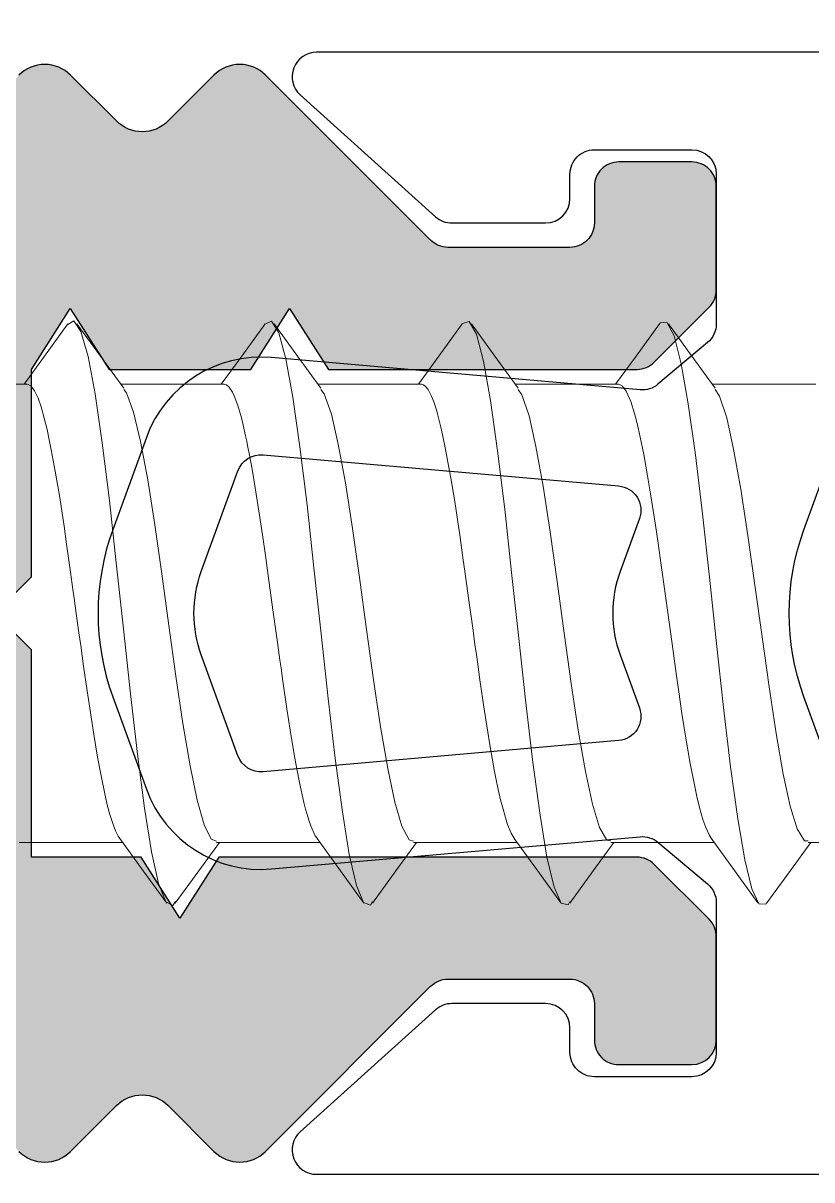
# Model space of a CAD drawing. Header units: millimetres. Extents: x 12 to 3612, y 18 to 315.
# Drawn here: x 3541.42 to 3547.89, y 190.61 to 200.09 of the extents above; entities that cross this region are included whole.
import ezdxf

# ---------------------------------------------------------------- set-up
doc = ezdxf.new("R2010")
doc.units = ezdxf.units.MM
doc.linetypes.add('SLD-Katı', pattern=[0])

# ---------------------------------------------------------------- blocks, each defined once
blk = doc.blocks.new('A08002')
at = {"color": 31}
blk.add_lwpolyline([(-2228.05355894681, 2737.749577139724), (-2228.05355894681, 2743.384563408043, 0.6872809147022011), (-2228.402187911702, 2743.518389511024), (-2229.40218795268, 2742.407777021179, 0.1853387391048113), (-2229.453558992538, 2742.273950889095), (-2229.453558992538, 2741.505581194402, 0.4142133160348032), (-2229.253558961059, 2741.305581162922), (-2229.053558987789, 2741.305581162922, -0.4142136414798711), (-2228.85355895631, 2741.105581247861), (-2228.85355895631, 2740.305581238359, -0.4142135567833288), (-2229.053558987789, 2740.105581206883), (-2230.281377659632, 2740.105581206883, -0.2216948488770407), (-2230.434586538589, 2740.177023736935), (-2230.775908379089, 2740.583795252196, -0.1989125553021095), (-2230.821938426378, 2740.729783889776), (-2230.557364255282, 2743.753880441744, 0.339454240078646), (-2231.211538820608, 2744.780728797168), (-2231.969518680458, 2745.056610910573, 0.1763269741981479), (-2233.3375992642, 2745.056610910573), (-2234.095579124049, 2744.780728797168, 0.3394542400781518), (-2234.749753689375, 2743.753880441744), (-2234.485179518279, 2740.729783889776, -0.1989125553090427), (-2234.531209565569, 2740.583795252196), (-2234.872531406069, 2740.177023736935, -0.2216948488783762), (-2235.025740285025, 2740.105581206881), (-2236.253558956868, 2740.105581206883, -0.4142135567813394), (-2236.453558988347, 2740.305581238359), (-2236.453558988347, 2741.105581247861, -0.4142136414777638), (-2236.253558956868, 2741.305581162922), (-2236.053558983598, 2741.305581162922, 0.4142133160367095), (-2235.853558952119, 2741.505581194402), (-2235.853558952119, 2742.273950889095, 0.1853387391098888), (-2235.904929991977, 2742.407777021179), (-2236.904930032955, 2743.518389511024, 0.6872809147012293), (-2237.253558997847, 2743.384563408043), (-2237.253558997847, 2737.749577139724, 0.6681787317428427)], format="xyb", dxfattribs=at)
for points in [[(-2231.35432001847, 2743.823605044568), (-2231.609497813967, 2740.906909695635, -0.4931454765446527), (-2231.877140779586, 2740.73640229686), (-2232.311538826394, 2740.894510226512, 0.176327066447224), (-2232.995579118265, 2740.894510226512), (-2233.429977165071, 2740.73640229686, -0.493145476543086), (-2233.69762013069, 2740.906909695635), (-2233.952797926187, 2743.823605044568, -0.3394541620561413), (-2233.821962995659, 2744.028974715653), (-2232.995579118265, 2744.329753834305, -0.1763269982058994), (-2232.311538826394, 2744.329753834305), (-2231.485154948998, 2744.028974715653, -0.3394541620594053)], [(-2230.353558959569, 2738.098225240743), (-2230.353558959569, 2724.87684027475, -0.5205670485484353), (-2230.890367043065, 2724.50096343772), (-2231.969518680458, 2724.893742675486, 0.1763266436635735), (-2233.337599264201, 2724.893742675486), (-2234.416750901592, 2724.50096343772, -0.5205670485475683), (-2234.953558985088, 2724.87684027475), (-2234.953558985088, 2738.098225240743, -0.315298803119708), (-2234.295579126425, 2739.037917798982), (-2233.337599264201, 2739.386594029056, -0.1763269374505987), (-2231.969518680458, 2739.386594029056), (-2231.011538818232, 2739.037917798982, -0.3152988031202845)]]:
    blk.add_lwpolyline(points, format="xyb", close=True, dxfattribs=at)
blk = doc.blocks.new('V2 48 42')
at = {"color": 0, "linetype": 'SLD-Katı', "lineweight": 15}
for p, q in [((-41.80853932817217, 107.178856779241), (-41.80853932817217, 108.0265992498644)), ((-45.56474290145343, 107.2418435398249), (-45.56474290145343, 106.3938969602004)), ((-41.80853932817217, 105.5611542557508), (-41.80853932817217, 106.4090874838239)), ((-45.56474290145343, 105.6243377317896), (-45.56474290145343, 104.7764166712113)), ((-41.80853932817217, 103.9437776576979), (-41.80853932817217, 104.7915810158211)), ((-45.56474290145343, 104.0068112526769), (-45.56474290145343, 103.1589301585063)), ((-41.80853932817217, 102.3263620048401), (-41.80853932817217, 103.1740745229126)), ((-45.56474290145343, 102.3892701718778), (-45.56474290145343, 101.5414413496219)), ((-41.80853932817217, 100.7090245210657), (-41.80853932817217, 101.5565685117617)), ((-45.56474290145343, 100.7717206516609), (-45.56474290145343, 99.92393772522883))]:
    blk.add_line(p, q, dxfattribs=at)
at = {"color": 0, "linetype": 'SLD-Katı', "lineweight": 15, "flags": 128}
for points in [[(-41.81013955856406, 107.178856779241), (-41.80882608325055, 107.1744546104655), (-41.82472932832025, 107.1455406952773), (-41.86246010391369, 107.1171586266337), (-41.92406326493892, 107.087859707126), (-41.99359890553524, 107.0631476246763), (-42.08642360019121, 107.0367658645155), (-42.18078698133104, 107.0140745710796), (-42.26343641750282, 106.9962507686105), (-42.34778567843568, 106.9792096053825), (-42.52234091760874, 106.9467388607663), (-42.73876188529812, 106.9102834791665), (-42.86601551811918, 106.8903727064262), (-42.97305666925104, 106.8743481440906), (-43.12078349523472, 106.8531502839105), (-43.35036778738686, 106.8211392220092), (-43.49139279738392, 106.8016485944008), (-43.56375467206408, 106.7915565785297), (-43.68755768851088, 106.7743100501048), (-43.84656970071637, 106.7521471883902), (-43.9517646448212, 106.7374666781961), (-44.12144923170354, 106.7140959179269), (-44.32210085096995, 106.6856858065967), (-44.69731975036939, 106.6282540301127), (-44.86722447218563, 106.5992323649607), (-45.03385483557622, 106.5680336064288), (-45.16718513914566, 106.5404638327254), (-45.26903401695563, 106.5168498663606), (-45.33583160784838, 106.498980332497), (-45.402681071816, 106.4781776787622), (-45.47118164556105, 106.4516850426608), (-45.51391725314625, 106.4298071127796), (-45.53362922041015, 106.4161015140853)], [(-41.31329853298257, 106.8432794200216), (-41.57780072790047, 107.0349306331827), (-41.80853932817217, 107.2026972087679)], [(-41.31980479783579, 106.8435010860885), (-41.29017532119451, 106.7937068585052), (-41.37676654040661, 106.7355563331639), (-41.58127516748164, 106.6766100665245), (-41.88797596651966, 106.6201852361974), (-42.28947900757703, 106.561502942639), (-42.76164376957786, 106.5029538929357), (-43.27442986588403, 106.4464802092443), (-43.81554009272895, 106.387455395401), (-44.34692549954207, 106.3294913740956), (-44.84201428286951, 106.2726287413025), (-45.28490843477266, 106.2134543658176), (-45.64257490367527, 106.1562433903437), (-45.90287970313466, 106.098669366811), (-46.05271270998855, 106.0395400167799), (-46.08208022546205, 105.9828993389856), (-46.04871971180228, 105.9615443026178)], [(-41.84133969565801, 106.3852389837211), (-41.57777879743389, 106.576868913211), (-41.31333686003472, 106.7684760864231)], [(-45.53379338853847, 106.416398404479), (-45.79794682473585, 106.2243490549026), (-46.06289956410546, 106.0323276024992)], [(-41.8523124455337, 106.3851303208703), (-41.87853704720646, 106.3626318157203), (-42.03862057926153, 106.3036855490809), (-42.27869723468802, 106.2472607187556), (-42.59298238667725, 106.1885784251954), (-42.96257952247561, 106.1300293754921), (-43.36397388250543, 106.0735556918025), (-43.78753956569108, 106.0145308779574), (-44.20349293656727, 105.9565668566538), (-44.59103434374128, 105.8997042238589), (-44.93771927912621, 105.840529848374), (-45.21769041021435, 105.7833188729019), (-45.42144959780626, 105.7257448493692), (-45.53873461066223, 105.6666154993363), (-45.555893368135, 105.6243377317896)], [(-46.06302764522661, 105.9620517085004), (-45.79813578696803, 105.7700740800192), (-45.56474290145343, 105.6003917482776)], [(-41.81119577939535, 105.5611542557508), (-41.81396297107403, 105.5418532417971), (-41.8302086175695, 105.5225234531536), (-41.84047003897012, 105.5142088225839), (-41.84917168650054, 105.5080313687231), (-41.87389643104734, 105.4932894401209), (-41.90434454506294, 105.4785957325403), (-41.9820085799829, 105.4493529804458), (-42.08337509757712, 105.4198408351785), (-42.14391509468533, 105.4049075622643), (-42.23251037954242, 105.3851812198209), (-42.27586334368425, 105.3761846929483), (-42.31005936218116, 105.3692170943505), (-42.38910915842871, 105.3536910058592), (-42.50384580205537, 105.3324941321771), (-42.65871839049669, 105.3058260442467), (-42.86561830158871, 105.2729215568179), (-43.04467491399282, 105.2464996710187), (-43.2127991946918, 105.2229297928279), (-43.41713827354715, 105.1944648599329), (-43.67630679563672, 105.1583940876317), (-43.9257632740796, 105.1236809195652), (-44.07139402871144, 105.1033208030585), (-44.1360934000154, 105.0943428748797), (-44.24432642456031, 105.0792737387692), (-44.47037804044521, 105.0466788425692), (-44.64522468094265, 105.0192908323552), (-44.76342591595949, 104.9997331247578), (-44.8755855665795, 104.9802051649112), (-44.96316168281146, 104.9641206755205), (-45.07407938443794, 104.9426773557152), (-45.23829566421637, 104.9068805758798), (-45.29324792694524, 104.8931516257035), (-45.33644828790784, 104.8812961845706), (-45.38290237472029, 104.8671949985201), (-45.430189881758, 104.8508480675537), (-45.51112806439323, 104.8139369637756), (-45.53019864042335, 104.7992805343893)], [(-41.3133036296872, 105.225779226028), (-41.57793825964927, 105.4175265741305), (-41.80853932817217, 105.5851963873993)], [(-41.31614544485319, 105.2258716114284), (-41.29238837003504, 105.1720852421604), (-41.38781387508743, 105.1137263930632), (-41.60041280764517, 105.0548981326119), (-41.91419142422319, 104.9984950020189), (-42.32193290870691, 104.9396704070241), (-42.79785875910056, 104.8813060241428), (-43.31331952501796, 104.8247341574734), (-43.85511493705508, 104.7656346029817), (-44.38421448975168, 104.7079199248001), (-44.87652031242942, 104.6508402681375), (-45.31420357971001, 104.5916595259605), (-45.6648066003072, 104.5346874383995), (-45.91776299851108, 104.4768523278617), (-46.05893508667759, 104.4177850545275), (-46.07954743343225, 104.3612647560931), (-46.04966891347885, 104.3437713999683)], [(-41.84153703526181, 104.7675886678189), (-41.57785631484649, 104.9593086436507), (-41.31329191713758, 105.1510051008845)], [(-45.53304334108361, 104.79946421575), (-45.79727152202577, 104.6073539562585), (-46.06231921195831, 104.4152718287532)], [(-41.85301515439232, 104.7674978013529), (-41.88718458633866, 104.7408018756196), (-42.05360097923995, 104.6819736151683), (-42.29921794877055, 104.6255704845771), (-42.61838637670007, 104.5667458895805), (-42.99092758543475, 104.5083815066992), (-43.39441560070372, 104.4518096400316), (-43.81851762735414, 104.3927100855399), (-44.23268169669336, 104.3349954073583), (-44.61804468148648, 104.2779157506939), (-44.96065068471353, 104.2187350085187), (-45.23509274952539, 104.1617629209559), (-45.43309981778293, 104.1039278104181), (-45.54360531001794, 104.0448605370839), (-45.55446717779296, 104.0068112526769)], [(-46.06260978317641, 104.3442236860701), (-45.79762610642274, 104.1521842776037), (-45.56474290145343, 103.9828671519972)], [(-41.31341496821005, 103.6083568437152), (-41.57814918969461, 103.8001753853714), (-41.80853932817217, 103.9676951320089)], [(-41.80904593247851, 103.9437776576979), (-41.81249185522393, 103.9274039622178), (-41.82664412108716, 103.9084848405837), (-41.85134295480748, 103.8891186993023), (-41.90078067965987, 103.8628230244358), (-41.95421248627963, 103.841504455615), (-42.00162034812411, 103.8256297091357), (-42.02170174659113, 103.8194869569688), (-42.03756411286713, 103.8148378612732), (-42.05032978175041, 103.8112261163078), (-42.16001749445604, 103.7837096047369), (-42.30065361318975, 103.7536744285335), (-42.60855456625359, 103.6967100904403), (-42.77003826381542, 103.6702674856388), (-42.93563100676329, 103.6450394476615), (-43.04326688790297, 103.6293673411074), (-43.16838103385908, 103.6116565095108), (-43.2510687759609, 103.6001176346799), (-43.34025570046697, 103.5876671958504), (-43.56296223413119, 103.5566519480126), (-43.82797593299711, 103.5197634327506), (-43.94344660319621, 103.5036895912799), (-44.04273372331227, 103.4898420173704), (-44.12594827328439, 103.478220711022), (-44.23191067168182, 103.463399088736), (-44.47170843608137, 103.4287143320526), (-44.60869958502599, 103.4077434470437), (-44.66054530685824, 103.3994151409479), (-44.74995615630178, 103.3846033938971), (-44.87399038963486, 103.3630114905754), (-44.97041761011769, 103.3452116164881), (-45.03836828126987, 103.3321822739454), (-45.13149034094749, 103.3133376909318), (-45.2166286422771, 103.2944014377645), (-45.41967245277419, 103.2370426573234), (-45.48946080323094, 103.2080538803275), (-45.53073188681901, 103.1822504831125)], [(-41.31493476137211, 103.6084047417826), (-41.31147912730194, 103.6069139432657), (-41.29524162915959, 103.5504380709099), (-41.3994922887864, 103.491893903536), (-41.62007745018036, 103.4332072817324), (-41.94092609602785, 103.3767836397674), (-42.35475384947586, 103.3178403708716), (-42.83423558647291, 103.2596836676512), (-43.35236023527614, 103.2029716289035), (-43.89462083455601, 103.1438213313486), (-44.42123142725632, 103.0863781512708), (-44.91073372961728, 103.0290401472212), (-45.34302832534559, 102.9698771456005), (-45.68657054026471, 102.9131024817525), (-45.9320445151493, 102.8550285973288), (-46.06450905079328, 102.7960473547228), (-46.07637304530635, 102.7396053787452), (-46.05108521136572, 102.7259608781787)], [(-41.84177757250382, 103.1499068796074), (-41.57800040864277, 103.3417001748367), (-41.31333530896427, 103.5334693608256)], [(-45.5322845566202, 103.1825300670989), (-45.79655016027709, 102.9903870566486), (-46.06165790657224, 102.7982721045737)], [(-41.85328175058567, 103.1498500130219), (-41.89632611616298, 103.1189693860942), (-42.06899390167337, 103.0602827642888), (-42.32014508887232, 103.0038591223238), (-42.64407767490457, 102.944915853428), (-43.01940233045707, 102.8867591502076), (-43.42497555742284, 102.8300471114599), (-43.8494417194056, 102.770896813905), (-44.26165750170685, 102.7134536338272), (-44.64482597059623, 102.6561156297794), (-44.98321387511714, 102.5969526281588), (-45.25212894222659, 102.5401779643107), (-45.4442789824916, 102.482104079887), (-45.54796845046803, 102.423122837281), (-45.55353846875551, 102.3892701718778)], [(-46.06211560316615, 102.7263400859974), (-45.79706118623062, 102.5342566481613), (-45.56474290145343, 102.3653456970515)], [(-41.31358999482336, 101.9909807685071), (-41.57838789556672, 102.1828436887354), (-41.80853932817217, 102.3501928750393)], [(-41.80939138159829, 102.3263620048401), (-41.80956638787393, 102.3180295563998), (-41.82371923547498, 102.2940340393943), (-41.86627880141441, 102.2625643163046), (-41.95042760795741, 102.2253334970901), (-42.04785642035949, 102.1944850389318), (-42.10868698300283, 102.1784199715785), (-42.16646429920547, 102.1647080786224), (-42.24397607334595, 102.1477139918607), (-42.38544101325442, 102.1193607481018), (-42.56023575442305, 102.0875729680029), (-42.70843250924008, 102.0626860252942), (-42.84394534852299, 102.0412828767894), (-42.96292402120116, 102.0233651843828), (-43.11104138674045, 102.0021241268787), (-43.2913595116911, 101.9769059351074), (-43.50555464036643, 101.947117669004), (-43.75826450115801, 101.9119625088169), (-43.99753246716227, 101.8786811760965), (-44.18143141957853, 101.8530010372033), (-44.33074252771712, 101.8320216193588), (-44.50858676549387, 101.8057441263718), (-44.70992551235258, 101.7737943663087), (-44.91911241088155, 101.7373493245177), (-45.07830850367372, 101.7066512450801), (-45.18806486212907, 101.6833292467527), (-45.27839461624717, 101.6619355706425), (-45.37755612230285, 101.6338720637323), (-45.44177876046251, 101.6114162925569), (-45.50241350165834, 101.5838334220552), (-45.52992735781527, 101.5657627110759)], [(-41.31921998194593, 101.9911617866383), (-41.30622922048997, 101.9851854941462), (-41.29873774566431, 101.928766873687), (-41.41179723026562, 101.8700606403181), (-41.64025840820341, 101.8115390997937), (-41.96817158532667, 101.7550527623589), (-42.38792808140215, 101.6960146065594), (-42.87075859630431, 101.6380883203565), (-43.3915365860621, 101.5811943045337), (-43.93404174648776, 101.5220173300204), (-44.45802570199385, 101.4648466629933), (-44.94463977719579, 101.4072301102242), (-45.37137236429407, 101.3481089324268), (-45.70785472465377, 101.2914899694624), (-45.94571758259281, 101.2331999389826), (-46.06943508709946, 101.1743285652065), (-46.07255466407514, 101.1179227517223), (-46.05299382905832, 101.1081338877484)], [(-41.8420345687673, 101.5322136077466), (-41.57818568581752, 101.7240621839701), (-41.313443488757, 101.9158862389741)], [(-45.53086663154909, 101.5660738740862), (-45.7947794477318, 101.3741743845876), (-46.05959490131272, 101.1822997256568)], [(-41.85309144025041, 101.5322051605999), (-41.90595807409954, 101.4971361228745), (-42.08479098117459, 101.4386145823501), (-42.34147208236845, 101.3821282449153), (-42.67004551937134, 101.3230900891176), (-43.04799150294684, 101.2651638029129), (-43.45564168968576, 101.2082697870919), (-43.88029928717287, 101.1490928125768), (-44.29045901264362, 101.0919221455497), (-44.67136665952467, 101.0343055927806), (-45.00540078200993, 100.9751844149832), (-45.26878959592432, 100.9185654520188), (-45.45498187049088, 100.860275421539), (-45.55182441147144, 100.8014040477628), (-45.55310946273084, 100.7717206516609)], [(-46.06157269455207, 101.1084234272639), (-45.79647255689633, 100.916315574168), (-45.56474290145343, 100.7478286062615)]]:
    blk.add_lwpolyline(points, dxfattribs=at)
blk = doc.blocks.new('50MN10')
at = {"ltscale": 10}
h = blk.add_hatch(color=252, dxfattribs=at)
edge = h.paths.add_edge_path()
edge.add_arc((662.1185513736126, 1328.657164272449), 0.2000006038820429, 270.000604540122, 275.0006045402087)
edge.add_line((662.1359846770126, 1328.457924915178), (662.8447003906574, 1328.519929246968))
edge.add_arc((662.8185536476399, 1328.818787654654), 0.3000000000249629, 275.0000038709383, 360.0000000045998)
edge.add_line((663.1185536476648, 1328.818787654678), (663.1185536476594, 1329.457163492762))
edge.add_arc((662.9185536476567, 1329.45716349277), 0.2000000000026425, 359.9999999976174, 449.9999999981487)
edge.add_line((662.9185536476632, 1329.657163492773), (661.8185539934618, 1329.657163492773))
edge.add_arc((661.8185541633552, 1329.857163322863), 0.1999998300896819, 179.9999513290897, 269.9999513290895, ccw=False)
edge.add_line((661.6185543332656, 1329.857163492756), (661.6185543332656, 1331.257163568799))
edge.add_arc((661.8185545805039, 1331.25716377626), 0.2000002472384104, 100.00004434339269, 180.0000594331497, ccw=False)
edge.add_line((661.7838247496018, 1331.454125543466), (663.0532828364619, 1331.677964910391))
edge.add_arc((663.0185533417057, 1331.874926624076), 0.2000001361596047, 279.9999521702332, 359.9999672603136)
edge.add_line((663.2185534778653, 1331.874926509793), (663.2185534778653, 1332.374926678187))
edge.add_line((663.2185534778653, 1332.374926678187), (662.7185543272615, 1332.69346228177))
edge.add_line((662.7185543272615, 1332.69346228177), (663.2185534778653, 1333.011996954176))
edge.add_line((663.2185534778653, 1333.011996954176), (663.2185534778653, 1334.674926962171))
edge.add_arc((663.0185535499973, 1334.674926946867), 0.199999927867996, 4.3841746402e-06, 85.00000438434371)
edge.add_line((663.0359846770141, 1334.874165815962), (662.1011228504638, 1334.955955877368))
edge.add_arc((662.1185539486536, 1335.155194946861), 0.2000001249913648, 180.0000327958342, 265.00001761482997, ccw=False)
edge.add_line((661.9185538236623, 1335.155194832382), (661.9185538236623, 1337.657163872782))
edge.add_line((661.9185538236623, 1337.657163872782), (662.7185543272615, 1338.45716391078))
edge.add_line((662.7185543272615, 1338.45716391078), (666.2185539696618, 1338.45716391078))
edge.add_line((666.2185539696618, 1338.45716391078), (667.0185526106623, 1337.657163872782))
edge.add_line((667.0185526106623, 1337.657163872782), (667.0185526106623, 1337.511997225977))
edge.add_line((667.0185526106623, 1337.511997225977), (667.5185536238621, 1337.193462088172))
edge.add_line((667.5185536238621, 1337.193462088172), (667.0185526106623, 1336.874926950163))
edge.add_line((667.0185526106623, 1336.874926950163), (667.0185526106623, 1335.711997024182))
edge.add_line((667.0185526106623, 1335.711997024182), (667.5185536238621, 1335.393461886174))
edge.add_line((667.5185536238621, 1335.393461886174), (667.0185526106623, 1335.074926748368))
edge.add_line((667.0185526106623, 1335.074926748368), (667.0185526106623, 1333.911997287991))
edge.add_line((667.0185526106623, 1333.911997287991), (667.5185536238621, 1333.593462149982))
edge.add_line((667.5185536238621, 1333.593462149982), (667.0185526106623, 1333.274927011973))
edge.add_line((667.0185526106623, 1333.274927011973), (667.0185526106623, 1331.874926596377))
edge.add_arc((667.2185526622486, 1331.874926553095), 0.2000000515863402, 179.999987600488, 260.0000026898056)
edge.add_line((667.1838230270039, 1331.677964950059), (668.4532829764619, 1331.454125254785))
edge.add_arc((668.4185534816351, 1331.257163541042), 0.2000001362283542, 3.2722640014526405e-05, 80.00004781271139, ccw=False)
edge.add_line((668.6185536178634, 1331.257163655266), (668.6185536178634, 1329.857164084378))
edge.add_arc((668.4185533220633, 1329.857163788573), 0.2000002958003241, -89.99991525880353, 8.474172767591881e-05, ccw=False)
edge.add_line((668.4185536178663, 1329.657163492773), (667.3185539636659, 1329.657163492773))
edge.add_arc((667.31855413357, 1329.457163662664), 0.1999998301086748, 90.00004867400655, 180.0000486734812)
edge.add_line((667.1185543034615, 1329.457163492762), (667.1185543034615, 1328.818787491668))
edge.add_arc((667.4185543034254, 1328.818787491704), 0.2999999999639666, 180.0000000068877, 264.9999961399108)
edge.add_line((667.3924075604698, 1328.519929084074), (668.1011219714626, 1328.45792455918))
edge.add_arc((668.1185492475191, 1328.657168354324), 0.200004499585023, 265.0012263725123, 270.0012263724375)
edge.add_line((668.1185535284628, 1328.457163854785), (669.9185535284621, 1328.457163854785))
edge.add_arc((669.9185535284723, 1328.657163854777), 0.1999999999923218, 269.9999999970709, 359.9999999970669)
edge.add_line((670.1185535284646, 1328.657163854767), (670.1185538638636, 1332.414270400381))
edge.add_arc((669.9185535531639, 1332.414270320516), 0.2000003106997062, 2.28796640733e-05, 80.00002287937963)
edge.add_line((669.9532831639988, 1332.611232190966), (669.3838232402611, 1332.711643561188))
edge.add_arc((669.4185528112579, 1332.908605339045), 0.2000002125957447, 180.0000510984546, 260.00002951261564, ccw=False)
edge.add_line((669.2185525986622, 1332.908605160678), (669.2185525986622, 1337.957163828795))
edge.add_arc((669.7185526396547, 1337.957163869788), 0.5000000409925222, 90.00000469739638, 180.0000046973958, ccw=False)
edge.add_line((669.7185525986622, 1338.45716391078), (670.4185533542602, 1338.45716391078))
edge.add_arc((670.418553509101, 1338.757164093568), 0.3000001827877497, 269.9999704276067, 314.9999704277643)
edge.add_line((670.630685563219, 1338.545031820473), (670.8064212668648, 1338.720767780577))
edge.add_arc((671.0185534005911, 1338.508635617952), 0.3000001609656939, 44.99999609699432, 134.9999960972395, ccw=False)
edge.add_line((671.2306855632175, 1338.720767751677), (671.4064211788634, 1338.545031867388))
edge.add_arc((671.6185533944972, 1338.757164036107), 0.3000002231917189, 224.9999936642645, 314.9999936642646)
edge.add_line((671.8306855632161, 1338.545031820473), (672.0064210910621, 1338.720767780577))
edge.add_arc((672.218553312691, 1338.508635530051), 0.3000002852775449, 44.99999609675001, 134.999996097487, ccw=False)
edge.add_line((672.4306855632201, 1338.720767751677), (672.6064219344605, 1338.545031867388))
edge.add_arc((672.818553772297, 1338.757163658309), 0.2999996889050415, 224.9999936641304, 314.9999936643761)
edge.add_line((673.0306855632186, 1338.545031820473), (673.2064218464609, 1338.720767780577))
edge.add_arc((673.4185536903899, 1338.50863590775), 0.2999997511297809, 44.9999960968662, 134.9999960973569, ccw=False)
edge.add_line((673.630685563219, 1338.720767751677), (673.8064217586641, 1338.545031867388))
edge.add_arc((674.0185536843987, 1338.757163746209), 0.2999998132130357, 224.9999936643788, 314.9999936641329)
edge.add_line((674.2306855632185, 1338.545031820473), (674.4064216706636, 1338.720767780577))
edge.add_arc((674.6185536024898, 1338.508635819854), 0.2999998754339146, 44.999996096621885, 134.9999960976043, ccw=False)
edge.add_line((674.8306855632161, 1338.720767751677), (675.0064215826621, 1338.545031867388))
edge.add_arc((675.2185536296241, 1338.75716377185), 0.2999999170649009, 224.9999807557235, 269.9999807559271)
edge.add_line((675.2185535288625, 1338.457163854785), (675.8185534942638, 1338.45716391078))
edge.add_line((675.8185534942638, 1338.45716391078), (676.1185539160631, 1338.757163866764))
edge.add_line((676.1185539160631, 1338.757163866764), (676.4185534062606, 1338.45716391078))
edge.add_line((676.4185534062606, 1338.45716391078), (677.018553318462, 1338.45716391078))
edge.add_arc((677.0185534908006, 1338.757164135813), 0.3000002250329284, 269.999967085756, 314.9999670857994)
edge.add_line((677.2306855624172, 1338.545031820473), (677.4064216966633, 1338.720767780577))
edge.add_arc((677.6185536150899, 1338.508635833254), 0.2999998564840391, 44.999996096621715, 134.9999960976041, ccw=False)
edge.add_line((677.8306855624166, 1338.720767751677), (678.006421608862, 1338.545031867388))
edge.add_arc((678.2185536090983, 1338.75716382071), 0.2999999185743688, 224.999993664381, 314.9999936641351)
edge.add_line((678.4306855624197, 1338.545031820473), (678.6064215208642, 1338.720767780577))
edge.add_arc((678.8185535271912, 1338.508635745352), 0.2999999807952463, 44.9999960968687, 134.9999960973603, ccw=False)
edge.add_line((679.0306855624183, 1338.720767751677), (679.2064214330637, 1338.545031867388))
edge.add_arc((679.4185535211991, 1338.757163908607), 0.3000000428810749, 224.9999936641378, 314.9999936643836)
edge.add_line((679.6306855624196, 1338.545031820473), (679.8064213450605, 1338.720767780577))
edge.add_arc((680.0185534392888, 1338.508635657451), 0.3000001051058128, 44.99999609674768, 134.9999960974846, ccw=False)
edge.add_line((680.2306855624172, 1338.720767751677), (680.8571571688633, 1338.094296188376))
edge.add_arc((680.5743144349515, 1337.811453389389), 0.4000000763319371, -44.99999340900041, 45.000006591184274, ccw=False)
edge.add_line((680.8571572339376, 1337.528610655476), (680.706421678862, 1337.377875133787))
edge.add_arc((680.9185540568477, 1337.165742706556), 0.300000520787758, 134.9999933495326, 224.9999933495324)
edge.add_line((680.7064216296164, 1336.95361032857), (681.0821567866622, 1336.577875095789))
edge.add_arc((680.8700244630826, 1336.365742652162), 0.3000004939105977, -44.999983787871884, 45.000016212128116, ccw=False)
edge.add_line((681.08215690671, 1336.153610328582), (680.706421678862, 1335.777875057762))
edge.add_arc((680.9185540188817, 1335.565742668497), 0.3000004670956404, 134.9999933495314, 224.9999933495311)
edge.add_line((680.7064216296164, 1335.353610328477), (681.0821567866622, 1334.977875019793))
edge.add_arc((680.8700245010785, 1334.76574261416), 0.3000004401768392, -44.99998378799171, 45.000016212254025, ccw=False)
edge.add_line((681.08215690671, 1334.553610328576), (680.706421678862, 1334.177874981766))
edge.add_arc((680.9185539808427, 1333.96574263054), 0.3000004133004643, 134.9999933495302, 224.9999933495299)
edge.add_line((680.7064216296164, 1333.753610328559), (681.0821567866622, 1333.377874943797))
edge.add_arc((680.870024539029, 1333.165742576116), 0.3000003865061044, -44.99998378786597, 45.00001621213403, ccw=False)
edge.add_line((681.08215690671, 1332.953610328483), (680.706421678862, 1332.57787490577))
edge.add_arc((680.918553942834, 1332.365742592553), 0.3000003595474114, 134.9999933496517, 224.999993349406)
edge.add_line((680.7064216296164, 1332.153610328582), (681.0821567866622, 1331.777875333376))
edge.add_arc((680.8700243442834, 1331.565742770947), 0.3000006619199966, -44.99998378824938, 45.00001621248771, ccw=False)
edge.add_line((681.08215690671, 1331.353610328565), (680.706421678862, 1330.977874829774))
edge.add_arc((680.9185539048382, 1330.765742554552), 0.3000003058138122, 134.9999933495276, 224.9999933495278)
edge.add_line((680.7064216296164, 1330.553610328576), (681.0821567866622, 1330.17787525738))
edge.add_arc((680.8700243822765, 1329.965742732946), 0.3000006081883284, -44.999983788000804, 45.000016212244816, ccw=False)
edge.add_line((681.08215690671, 1329.753610328559), (680.706421678862, 1329.377874753779))
edge.add_arc((680.9185538668437, 1329.165742516552), 0.3000002520815001, 134.9999933495263, 224.9999933495266)
edge.add_line((680.7064216296164, 1328.95361032857), (681.0821567866622, 1328.577875181384))
edge.add_arc((680.8700244202852, 1328.365742694959), 0.3000005544352755, -44.99998378787518, 45.00001621212499, ccw=False)
edge.add_line((681.08215690671, 1328.153610328582), (680.706421678862, 1327.777874677783))
edge.add_arc((680.9185538288931, 1327.565742478507), 0.3000001984106062, 134.9999933496482, 224.9999933494024)
edge.add_line((680.7064216296164, 1327.353610328477), (681.0821567866622, 1326.977875105388))
edge.add_arc((680.8700244582819, 1326.765742656958), 0.3000005007010336, -44.99998378811807, 45.00001621237362, ccw=False)
edge.add_line((681.08215690671, 1326.553610328576), (680.706421678862, 1326.177874601786))
edge.add_arc((680.9185537908536, 1325.96574244055), 0.300000144614626, 134.999993349647, 224.9999933494013)
edge.add_line((680.7064216296164, 1325.753610328559), (681.0821567866622, 1325.377875029362))
edge.add_arc((680.8700244962901, 1325.165742618942), 0.3000004469481424, -44.999983787869326, 45.00001621213079, ccw=False)
edge.add_line((681.08215690671, 1324.95361032857), (680.7064216296164, 1324.577875051493))
edge.add_arc((680.9185539911309, 1324.365742689979), 0.3000004626713625, 135.0000000001227, 224.9999999998773)
edge.add_line((680.7064216296164, 1324.153610328466), (681.0821567866622, 1323.777875884777))
edge.add_arc((680.8700236841983, 1323.565743046603), 0.3000013236515594, -44.999931884277316, 44.99996430847341, ccw=False)
edge.add_line((681.08215690671, 1323.353610328477), (680.706421678862, 1322.977875381175))
edge.add_arc((680.9185541805396, 1322.765742830253), 0.3000006957138032, 134.9999933496592, 224.9999933494135)
edge.add_line((680.7064216296164, 1322.553610328576), (681.08215690671, 1322.17787505147))
edge.add_arc((680.8700245452545, 1321.965742690014), 0.3000004625885641, -44.99999999999977, 44.999999999999716, ccw=False)
edge.add_line((681.08215690671, 1321.753610328559), (680.706421678862, 1321.37787437377))
edge.add_arc((680.9185539248183, 1321.165742060149), 0.3000003470942428, 134.999990862079, 225.0000224398428)
edge.add_line((680.7064217281111, 1320.953609697279), (681.08215690671, 1320.577875051376))
edge.add_arc((680.8700245453131, 1320.365742689979), 0.3000004625057637, -44.99999999999977, 44.999999999999716, ccw=False)
edge.add_line((681.08215690671, 1320.153610328582), (680.706421678862, 1319.777875229184))
edge.add_arc((680.9185541045927, 1319.565742754208), 0.3000005883093105, 134.9999933495341, 224.9999933495338)
edge.add_line((680.7064216296164, 1319.353610328477), (681.08215690671, 1318.977875051487))
edge.add_arc((680.8700245452545, 1318.765742690031), 0.3000004625885641, -44.99999999999977, 44.999999999999716, ccw=False)
edge.add_line((681.08215690671, 1318.553610328576), (680.706421678862, 1318.177874221778))
edge.add_arc((680.9185530075463, 1317.965742222374), 0.2999994763003642, 134.9999094208716, 225.0000905791284)
edge.add_line((680.706421678862, 1317.75361022297), (681.0821567866622, 1317.377875580764))
edge.add_arc((680.8700242205437, 1317.1657428946), 0.3000008369111578, -44.99998378764468, 45.00001621186408, ccw=False)
edge.add_line((681.08215690671, 1316.953610328483), (680.7064216296164, 1316.577875051493))
edge.add_arc((680.9185539910719, 1316.365742690038), 0.3000004625885641, 135.0000000000002, 224.9999999999998)
edge.add_line((680.7064216296164, 1316.153610328582), (682.0599748845023, 1314.800057073872))
edge.add_arc((681.9185535281921, 1314.658635717608), 0.2000000000706306, -9.375924037158256e-09, 44.99999999072469, ccw=False)
edge.add_line((682.1185535282627, 1314.658635717575), (682.1185535024604, 1313.657163664166))
edge.add_arc((681.9185536106711, 1313.657163746574), 0.1999998917892918, 269.9999763917831, 359.9999763917834, ccw=False)
edge.add_line((681.9185535282629, 1313.457163854785), (681.6185534204612, 1313.457164003796))
edge.add_arc((681.6185535488731, 1313.257163983186), 0.2000000206102877, 90.00003678730322, 180.0000367875477)
edge.add_line((681.4185535282629, 1313.257163854773), (681.4185535274617, 1312.657163500166))
edge.add_arc((681.6185533505522, 1312.657163677876), 0.1999998230906724, 180.0000509100898, 270.0000509100896)
edge.add_line((681.6185535282618, 1312.457163854785), (682.4685536064624, 1312.457163839971))
edge.add_arc((682.4685535494675, 1312.657163752988), 0.1999999130170162, 270.000016327817, 315.0000163276909)
edge.add_line((682.6099748844997, 1312.515742498558), (683.0599748734628, 1312.965742334162))
edge.add_arc((682.9185533243199, 1313.107163785911), 0.2000002039419994, 315.0000197291538, 360.0000197291175)
edge.add_line((683.1185535282618, 1313.107163854779), (683.1185534334634, 1316.538629143781))
edge.add_line((683.1185534334634, 1316.538629143781), (682.6185535844613, 1316.857163816187))
edge.add_line((682.6185535844613, 1316.857163816187), (683.1185534334634, 1317.17569848836))
edge.add_line((683.1185534334634, 1317.17569848836), (683.1185534334634, 1318.075698822175))
edge.add_line((683.1185534334634, 1318.075698822175), (684.8185535142591, 1318.075698822175))
edge.add_line((684.8185535142591, 1318.075698822175), (685.1185535284628, 1318.375698312585))
edge.add_line((685.1185535284628, 1318.375698312585), (685.4185535428603, 1318.075698822175))
edge.add_line((685.4185535428603, 1318.075698822175), (687.1185536234614, 1318.075698822175))
edge.add_line((687.1185536234614, 1318.075698822175), (687.6185534726644, 1317.757164149973))
edge.add_line((687.6185534726644, 1317.757164149973), (687.1185536234614, 1317.438629477567))
edge.add_line((687.1185536234614, 1317.438629477567), (687.1185536234614, 1316.275698154574))
edge.add_line((687.1185536234614, 1316.275698154574), (687.6185534726644, 1315.957163482372))
edge.add_line((687.6185534726644, 1315.957163482372), (687.1185536234614, 1315.638628809966))
edge.add_line((687.1185536234614, 1315.638628809966), (687.1185536234614, 1313.107163667175))
edge.add_arc((687.3185533496701, 1313.107163646798), 0.1999997262086811, 179.9999941625667, 224.9999941626853)
edge.add_line((687.1771321726244, 1312.965742498569), (687.6271321176644, 1312.515742167182))
edge.add_arc((687.7685531013868, 1312.657163755442), 0.1999999006575223, 225.0001224619567, 270.0001224620891)
edge.add_line((687.7685535288599, 1312.457163854785), (688.6185536366645, 1312.457163839971))
edge.add_arc((688.6185535753651, 1312.657163793468), 0.1999999534967949, 270.0000175609813, 360.0000175609813)
edge.add_line((688.8185535288619, 1312.657163854767), (688.8185535296632, 1313.257164343572))
edge.add_arc((688.6185537736584, 1313.25716409878), 0.1999997560049465, 7.01277591838e-05, 90.00007012827413)
edge.add_line((688.6185535288648, 1313.457163854785), (688.3185535288637, 1313.457163854785))
edge.add_arc((688.3185534464546, 1313.657163746575), 0.1999998917902014, 180.0000236084772, 270.0000236084774, ccw=False)
edge.add_line((688.1185535546645, 1313.657163664166), (688.1185535288648, 1314.658635717575))
edge.add_arc((688.3185535289349, 1314.658635717609), 0.2000000000700421, 135.0000000095739, 180.0000000097063, ccw=False)
edge.add_line((688.1771321726244, 1314.800057073872), (689.5306854275093, 1316.153610328582))
edge.add_arc((689.3185530660538, 1316.365742690038), 0.3000004625885641, 315.0000000000003, 404.9999999999998)
edge.add_line((689.5306854275093, 1316.577875051493), (689.1549501504157, 1316.953610328483))
edge.add_arc((689.3670828365807, 1317.165742894601), 0.3000008369111578, 134.9999837885045, 224.9999837880132, ccw=False)
edge.add_line((689.1549502704609, 1317.377875580764), (689.5306854275093, 1317.753610328559))
edge.add_arc((689.3185541269999, 1317.965742250545), 0.2999994016351514, 314.9999160709627, 405.0000972302466)
edge.add_line((689.5306853782629, 1318.177874221778), (689.1549501504157, 1318.553610328576))
edge.add_arc((689.3670825118712, 1318.765742690031), 0.3000004625885641, 135.0000000000002, 224.9999999999998, ccw=False)
edge.add_line((689.1549501504157, 1318.977875051487), (689.5306854275093, 1319.353610328477))
edge.add_arc((689.3185529525344, 1319.565742754207), 0.3000005883080236, 315.0000066503432, 405.0000066508345)
edge.add_line((689.5306853782629, 1319.777875229184), (689.1549501504157, 1320.153610328582))
edge.add_arc((689.3670831893818, 1320.365742970646), 0.300001140081414, 135.0000211768934, 224.9999463996359, ccw=False)
edge.add_line((689.1549502704609, 1320.577875732756), (689.5306854275093, 1320.953610328483))
edge.add_arc((689.3185539434862, 1321.165742326503), 0.2999995851630018, 314.9999305858726, 405.0000827153319)
edge.add_line((689.5306853782629, 1321.37787437377), (689.1549501504157, 1321.753610328559))
edge.add_arc((689.3670825118712, 1321.965742690014), 0.3000004625885641, 135.0000000000002, 224.9999999999998, ccw=False)
edge.add_line((689.1549501504157, 1322.17787505147), (689.5306854275093, 1322.553610328576))
edge.add_arc((689.3185528765857, 1322.765742830252), 0.3000006957138033, 315.0000066507093, 405.0000066504637)
edge.add_line((689.5306853782629, 1322.977875381175), (689.1549502704609, 1323.353610023382))
edge.add_arc((689.3670835963337, 1323.565742954079), 0.3000015470495958, 135.0000533671605, 224.9999466328395, ccw=False)
edge.add_line((689.1549502704609, 1323.777875884777), (689.5306854275093, 1324.153610328466))
edge.add_arc((689.3185530659957, 1324.365742689979), 0.3000004626707214, 315.0000000000003, 404.9999999999998)
edge.add_line((689.5306854275093, 1324.577875051493), (689.1549501504157, 1324.95361032857))
edge.add_arc((689.367082560837, 1325.165742618944), 0.3000004469500718, 134.9999837886062, 224.9999837878694, ccw=False)
edge.add_line((689.1549502704609, 1325.377875029362), (689.5306854275093, 1325.753610328559))
edge.add_arc((689.3185532662735, 1325.965742440549), 0.3000001446133392, 315.0000066504758, 405.0000066507217)
edge.add_line((689.5306853782629, 1326.177874601786), (689.1549501504157, 1326.553610328576))
edge.add_arc((689.3670825988424, 1326.765742656959), 0.3000005007010335, 134.9999837879949, 224.9999837884865, ccw=False)
edge.add_line((689.1549502704609, 1326.977875105388), (689.5306854275093, 1327.353610328477))
edge.add_arc((689.318553228234, 1327.565742478507), 0.3000001984093192, 315.0000066504746, 405.0000066507205)
edge.add_line((689.5306853782629, 1327.777874677783), (689.1549501504157, 1328.153610328582))
edge.add_arc((689.3670826368392, 1328.36574269496), 0.3000005544352754, 134.9999837882435, 224.9999837882437, ccw=False)
edge.add_line((689.1549502704609, 1328.577875181384), (689.5306854275093, 1328.95361032857))
edge.add_arc((689.3185531902834, 1329.165742516551), 0.3000002520802149, 315.0000066503507, 405.0000066508418)
edge.add_line((689.5306853782629, 1329.377874753779), (689.1549501504157, 1329.753610328559))
edge.add_arc((689.3670826748479, 1329.965742732947), 0.3000006081883284, 134.9999837881237, 224.9999837883693, ccw=False)
edge.add_line((689.1549502704609, 1330.17787525738), (689.5306854275093, 1330.553610328576))
edge.add_arc((689.3185531522889, 1330.765742554552), 0.300000305812527, 315.0000066503495, 405.0000066508408)
edge.add_line((689.5306853782629, 1330.977874829774), (689.1549501504157, 1331.353610328565))
edge.add_arc((689.3670827128465, 1331.565742770948), 0.3000006619238554, 134.9999837886178, 224.999983787881, ccw=False)
edge.add_line((689.1549502704609, 1331.777875333376), (689.5306854275093, 1332.153610328582))
edge.add_arc((689.3185531142931, 1332.365742592553), 0.3000003595461246, 315.0000066504711, 405.0000066507168)
edge.add_line((689.5306853782629, 1332.57787490577), (689.1549501504157, 1332.953610328483))
edge.add_arc((689.3670825180953, 1333.165742576117), 0.3000003865061043, 134.9999837882344, 224.9999837882346, ccw=False)
edge.add_line((689.1549502704609, 1333.377874943797), (689.5306854275093, 1333.753610328559))
edge.add_arc((689.3185530762808, 1333.965742630539), 0.3000004133017494, 315.0000066508383, 405.0000066503471)
edge.add_line((689.5306853782629, 1334.177874981766), (689.1549501504157, 1334.553610328576))
edge.add_arc((689.3670825560458, 1334.765742614162), 0.300000440176839, 134.9999837881146, 224.9999837883602, ccw=False)
edge.add_line((689.1549502704609, 1334.977875019793), (689.5306854275093, 1335.353610328477))
edge.add_arc((689.3185530382418, 1335.565742668496), 0.3000004670969255, 315.0000066508371, 405.0000066503461)
edge.add_line((689.5306853782629, 1335.777875057762), (689.1549501504157, 1336.153610328582))
edge.add_arc((689.3670825940418, 1336.365742652163), 0.3000004939105977, 134.9999837882402, 224.9999837882404, ccw=False)
edge.add_line((689.1549502704609, 1336.577875095789), (689.5306854275093, 1336.95361032857))
edge.add_arc((689.3185530002758, 1337.165742706555), 0.3000005207890432, 315.0000066508359, 405.0000066503449)
edge.add_line((689.5306853782629, 1337.377875133787), (689.3799498231872, 1337.528610655476))
edge.add_arc((689.6627926221756, 1337.811453389388), 0.4000000763332237, 134.9999934089079, 224.999993408724, ccw=False)
edge.add_line((689.3799498882624, 1338.094296188376), (690.0064214945066, 1338.720767751677))
edge.add_arc((690.2185536177356, 1338.508635657351), 0.30000010524794, 45.0000039025154, 135.0000039032523, ccw=False)
edge.add_line((690.4306857120644, 1338.720767780577), (690.6064214945052, 1338.545031820473))
edge.add_arc((690.8185535358257, 1338.75716390871), 0.3000000430244887, 225.0000063359849, 315.0000063354937)
edge.add_line((691.0306856240611, 1338.545031867388), (691.2064214945092, 1338.720767751677))
edge.add_arc((691.4185535298359, 1338.508635745249), 0.2999999809386615, 45.00000390313119, 135.0000039026397, ccw=False)
edge.add_line((691.6306855362625, 1338.720767780577), (691.8064214945077, 1338.545031820473))
edge.add_arc((692.0185534479278, 1338.757163820806), 0.2999999187119944, 225.0000063354964, 315.0000063359875)
edge.add_line((692.2306854482629, 1338.545031867388), (692.4064214945063, 1338.720767751677))
edge.add_arc((692.6185534418339, 1338.50863583325), 0.2999998564872547, 45.00000390276438, 135.0000039030098, ccw=False)
edge.add_line((692.8306853602614, 1338.720767780577), (693.0064214945066, 1338.545031820473))
edge.add_arc((693.2185535662248, 1338.757164136058), 0.3000002252783046, 225.000032933612, 270.0000329337415)
edge.add_line((693.2185537386656, 1338.45716391078), (693.8185536506624, 1338.45716391078))
edge.add_line((693.8185536506624, 1338.45716391078), (694.1185531410617, 1338.757163866764))
edge.add_line((694.1185531410617, 1338.757163866764), (694.4185535628628, 1338.45716391078))
edge.add_line((694.4185535628628, 1338.45716391078), (695.018553528065, 1338.457163854785))
edge.add_arc((695.0185534273013, 1338.757163771848), 0.2999999170630835, 270.0000192444503, 315.0000192444203)
edge.add_line((695.2306854742626, 1338.545031867388), (695.406421493705, 1338.720767751677))
edge.add_arc((695.6185534545332, 1338.50863581975), 0.2999998755799005, 45.00000390276409, 135.0000039030095, ccw=False)
edge.add_line((695.8306853864613, 1338.720767780577), (696.0064214937063, 1338.545031820473))
edge.add_arc((696.218553372627, 1338.757163746307), 0.2999998133538765, 225.0000063354986, 315.0000063359898)
edge.add_line((696.4306852984625, 1338.545031867388), (696.6064214937048, 1338.720767751677))
edge.add_arc((696.8185533666331, 1338.508635907652), 0.2999997512693341, 45.00000390252001, 135.000003903257, ccw=False)
edge.add_line((697.0306852106612, 1338.720767780577), (697.2064214937079, 1338.545031820473))
edge.add_arc((697.4185532847296, 1338.75716365841), 0.2999996890478128, 225.0000063358697, 315.0000063356239)
edge.add_line((697.6306851226661, 1338.545031867388), (697.8064214937074, 1338.720767751677))
edge.add_arc((698.0185537443351, 1338.508635529949), 0.3000002854190291, 45.00000390288142, 135.0000039028815, ccw=False)
edge.add_line((698.2306859660628, 1338.720767780577), (698.406421493705, 1338.545031820473))
edge.add_arc((698.6185536624257, 1338.757164036106), 0.3000002231923638, 225.0000063353673, 315.0000063361036)
edge.add_line((698.8306858780613, 1338.545031867388), (699.0064214937063, 1338.720767751677))
edge.add_arc((699.2185536564336, 1338.508635617853), 0.3000001611065349, 45.00000390239188, 135.0000039033742, ccw=False)
edge.add_line((699.4306857902609, 1338.720767780577), (699.6064214937048, 1338.545031820473))
edge.add_arc((699.8185535479207, 1338.757164093804), 0.3000001830240942, 225.0000295909327, 270.0000295910419)
edge.add_line((699.8185537028592, 1338.45716391078), (700.5185544584626, 1338.45716391078))
edge.add_arc((700.518554417471, 1337.957163869787), 0.5000000409934316, -4.697291615229915e-06, 89.99999530270782, ccw=False)
edge.add_line((701.0185544584645, 1337.957163828795), (701.0185544584645, 1332.908605160678))
edge.add_arc((700.818554245876, 1332.908605339039), 0.2000002125884595, 279.9999704856331, 359.9999489032967, ccw=False)
edge.add_line((700.8532838168655, 1332.711643561188), (700.2838238929305, 1332.611232190966))
edge.add_arc((700.3185535038641, 1332.414270320633), 0.2000003106010306, 99.99997715431203, 179.9999771540254)
edge.add_line((700.1185531932631, 1332.414270400381), (700.1185535284628, 1328.657163854767))
edge.add_arc((700.3185535284533, 1328.657163854775), 0.1999999999904887, 180.0000000024081, 270.0000000024122)
edge.add_line((700.3185535284617, 1328.457163854785), (702.1185535284646, 1328.457163854785))
edge.add_arc((702.118557809508, 1328.657168356602), 0.2000045018627124, 269.9987735990056, 274.9987735990131)
edge.add_line((702.1359850856641, 1328.45792455918), (702.844699496656, 1328.519929083987))
edge.add_arc((702.8185527536525, 1328.81878749166), 0.300000000010879, 275.0000038684736, 360.000000001506)
edge.add_line((703.1185527536634, 1328.818787491668), (703.1185527536634, 1329.457163492762))
edge.add_arc((702.9185529235575, 1329.457163662667), 0.1999998301059214, 359.9999513257301, 449.9999513262611)
edge.add_line((702.9185530934608, 1329.657163492773), (701.818553439062, 1329.657163492773))
edge.add_arc((701.8185537348642, 1329.857163788574), 0.2000002958012584, 179.9999152585398, 269.99991525905693, ccw=False)
edge.add_line((701.6185534390631, 1329.857164084378), (701.6185534390631, 1331.257163655266))
edge.add_arc((701.8185535753889, 1331.257163540926), 0.2000001363258184, 99.99995215304119, 179.9999672439158, ccw=False)
edge.add_line((701.783824080663, 1331.454125254785), (703.0532840301219, 1331.677964950059))
edge.add_arc((703.018554394879, 1331.874926553093), 0.200000051584527, 279.9999973097586, 360.0000123999479)
edge.add_line((703.2185544464635, 1331.874926596377), (703.2185544464635, 1333.274927011973))
edge.add_line((703.2185544464635, 1333.274927011973), (702.7185534332637, 1333.593462149982))
edge.add_line((702.7185534332637, 1333.593462149982), (703.2185544464635, 1333.911997287991))
edge.add_line((703.2185544464635, 1333.911997287991), (703.2185544464635, 1335.074926748368))
edge.add_line((703.2185544464635, 1335.074926748368), (702.7185534332637, 1335.393461886174))
edge.add_line((702.7185534332637, 1335.393461886174), (703.2185544464635, 1335.711997024182))
edge.add_line((703.2185544464635, 1335.711997024182), (703.2185544464635, 1336.874926950163))
edge.add_line((703.2185544464635, 1336.874926950163), (702.7185534332637, 1337.193462088172))
edge.add_line((702.7185534332637, 1337.193462088172), (703.2185544464635, 1337.511997225977))
edge.add_line((703.2185544464635, 1337.511997225977), (703.2185544464635, 1337.657163872782))
edge.add_line((703.2185544464635, 1337.657163872782), (704.0185530874621, 1338.45716391078))
edge.add_line((704.0185530874621, 1338.45716391078), (707.5185527298634, 1338.45716391078))
edge.add_line((707.5185527298634, 1338.45716391078), (708.3185532334653, 1337.657163872782))
edge.add_line((708.3185532334653, 1337.657163872782), (708.3185532334653, 1335.155194832382))
edge.add_arc((708.1185531083734, 1335.155194946971), 0.2000001250919446, 274.99998235324836, 359.9999671726793, ccw=False)
edge.add_line((708.135984206461, 1334.955955877368), (707.2011223799107, 1334.874165815962))
edge.add_arc((707.218553507028, 1334.674926946977), 0.1999999277674922, 94.99999564707483, 179.9999956472464)
edge.add_line((707.0185535792605, 1334.674926962171), (707.0185535792605, 1333.011996954176))
edge.add_line((707.0185535792605, 1333.011996954176), (707.5185527298634, 1332.69346228177))
edge.add_line((707.5185527298634, 1332.69346228177), (707.0185535792605, 1332.374926678187))
edge.add_line((707.0185535792605, 1332.374926678187), (707.0185535792605, 1331.874926509793))
edge.add_arc((707.2185537154196, 1331.874926624076), 0.2000001361591708, 180.0000327395362, 260.0000478296066)
edge.add_line((707.1838242206629, 1331.677964910391), (708.453282307524, 1331.454125543466))
edge.add_arc((708.4185524766231, 1331.25716377626), 0.2000002472381378, -5.9433169326439383e-05, 79.99995565693717, ccw=False)
edge.add_line((708.6185527238611, 1331.257163568799), (708.6185527238611, 1329.857163492756))
edge.add_arc((708.4185528937705, 1329.857163322863), 0.199999830090595, -89.99995132934907, 4.867064882319028e-05, ccw=False)
edge.add_line((708.418553063663, 1329.657163492773), (707.3185534092597, 1329.657163492773))
edge.add_arc((707.3185534092653, 1329.457163492769), 0.2000000000035804, 90.00000000159892, 180.0000000021139)
edge.add_line((707.1185534092617, 1329.457163492762), (707.1185534092617, 1328.818787654678))
edge.add_arc((707.4185534092885, 1328.818787654656), 0.3000000000267701, 179.9999999957166, 264.9999961287455)
edge.add_line((707.3924066662692, 1328.519929246968), (708.1011223799121, 1328.457924915178))
edge.add_arc((708.1185556834123, 1328.657164274743), 0.2000006061758707, 264.9993954884893, 269.9993954885151)
edge.add_line((708.1185535732627, 1328.457163668578), (709.918553901063, 1328.457163668578))
edge.add_arc((709.9185539010701, 1328.657163668569), 0.1999999999908368, 269.9999999979481, 359.9999999977529)
edge.add_line((710.118553901061, 1328.657163668561), (710.118553901061, 1362.257163225985))
edge.add_arc((708.9185539010701, 1362.257163225975), 1.199999999990837, 4.722435e-10, 90.00000000047223)
edge.add_line((708.9185539010602, 1363.457163225966), (661.3185531560619, 1363.457163225966))
edge.add_arc((661.3185531560515, 1362.257163225975), 1.199999999991292, 89.99999999950602, 179.9999999995061)
edge.add_line((660.1185531560602, 1362.257163225985), (660.1185531560602, 1328.657163668561))
edge.add_arc((660.318553156053, 1328.657163668571), 0.1999999999927695, 180.0000000028009, 270.0000000028009)
edge.add_line((660.3185531560628, 1328.457163668578), (662.1185534838621, 1328.457163668578))
edge = h.paths.add_edge_path(flags=16)
edge.add_line((682.6185535844613, 1337.65716351399), (682.6185535844613, 1327.457163844365))
edge.add_line((682.6185535844613, 1327.457163844365), (683.1185534336671, 1326.957163762584))
edge.add_line((683.1185534336671, 1326.957163762584), (683.1185534336671, 1326.175698440774))
edge.add_line((683.1185534336671, 1326.175698440774), (682.6185535844613, 1325.857163768369))
edge.add_line((682.6185535844613, 1325.857163768369), (683.1185534336671, 1325.538628164787))
edge.add_line((683.1185534336671, 1325.538628164787), (683.1185534336671, 1324.375697773174))
edge.add_line((683.1185534336671, 1324.375697773174), (682.6185535844613, 1324.057163100972))
edge.add_line((682.6185535844613, 1324.057163100972), (683.1185534336671, 1323.738628428566))
edge.add_line((683.1185534336671, 1323.738628428566), (683.1185534336671, 1322.575698968189))
edge.add_line((683.1185534336671, 1322.575698968189), (682.6185535844613, 1322.257164295958))
edge.add_line((682.6185535844613, 1322.257164295958), (683.1185534336671, 1321.938627760965))
edge.add_line((683.1185534336671, 1321.938627760965), (683.1185534336671, 1320.775698300588))
edge.add_line((683.1185534336671, 1320.775698300588), (682.6185535844613, 1320.457163628386))
edge.add_line((682.6185535844613, 1320.457163628386), (683.1185534336671, 1320.138628956184))
edge.add_line((683.1185534336671, 1320.138628956184), (683.1185534336671, 1319.238628622369))
edge.add_line((683.1185534336671, 1319.238628622369), (687.1185536236633, 1319.238628622369))
edge.add_line((687.1185536236633, 1319.238628622369), (687.6185534726644, 1319.557163294571))
edge.add_line((687.6185534726644, 1319.557163294571), (687.1185536236633, 1319.875697966773))
edge.add_line((687.1185536236633, 1319.875697966773), (687.1185536236633, 1321.03862928997))
edge.add_line((687.1185536236633, 1321.03862928997), (687.6185534726644, 1321.357163962172))
edge.add_line((687.6185534726644, 1321.357163962172), (687.1185536236633, 1321.675698634374))
edge.add_line((687.1185536236633, 1321.675698634374), (687.1185536236633, 1322.83862809478))
edge.add_line((687.1185536236633, 1322.83862809478), (687.6185534726644, 1323.157162767186))
edge.add_line((687.6185534726644, 1323.157162767186), (687.1185536236633, 1323.475699301975))
edge.add_line((687.1185536236633, 1323.475699301975), (687.1185536236633, 1324.638628762381))
edge.add_line((687.1185536236633, 1324.638628762381), (687.6185534726644, 1324.957163434583))
edge.add_line((687.6185534726644, 1324.957163434583), (687.1185536236633, 1325.275699038166))
edge.add_line((687.1185536236633, 1325.275699038166), (687.1185536236633, 1326.957163762584))
edge.add_line((687.1185536236633, 1326.957163762584), (687.6185534726644, 1327.457163844365))
edge.add_line((687.6185534726644, 1327.457163844365), (687.618553528662, 1337.657163521179))
edge.add_arc((686.8185535244719, 1337.657163547769), 0.8000000041901106, 359.9999980956405, 449.9999980956406)
edge.add_line((686.8185535510618, 1338.457163551959), (683.418553506064, 1338.457163551959))
edge.add_arc((683.4185535327553, 1337.65716354787), 0.800000004088702, 90.00000191162226, 180.0000019116223)
h.paths.add_polyline_path([(708.6185527238611, 1357.457164105165), (708.1185535732636, 1357.95716325577), (708.1185535732636, 1360.457162734373), (705.6185540948634, 1360.457162734373), (704.2185527478639, 1361.85716408138), (666.0185543094619, 1361.85716408138), (664.6185529624624, 1360.457162734373), (662.1185534838648, 1360.457162734373), (662.1185534838648, 1357.95716325577), (661.6185543332656, 1357.457164105165), (661.6185543332656, 1343.257163547175), (662.1185534838648, 1342.757163465159), (662.1185534838648, 1340.257163521185), (708.1185535732636, 1340.257163521185), (708.1185535732636, 1342.757163465159), (708.6185527238611, 1343.257163547175)], flags=16)
at = {"color": 252, "ltscale": 10, "flags": 128}
blk.add_lwpolyline([(680.706421678862, 1318.177874221778, 0.4142144884455349), (680.706421678862, 1317.75361022297), (681.0821567866622, 1317.377875580764, -0.4142135623705834), (681.08215690671, 1316.953610328483), (680.7064216296164, 1316.577875051493, 0.4142135623730927), (680.7064216296164, 1316.153610328582), (682.0599748845023, 1314.800057073872, -0.1989123673801146), (682.1185535282627, 1314.658635717575), (682.1185535024604, 1313.657163664166, -0.4142135623730965), (681.9185535282629, 1313.457163854785), (681.6185534204612, 1313.457164003796, 0.4142135623743452), (681.4185535282629, 1313.257163854773), (681.4185535274617, 1312.657163500166, 0.4142135623730939), (681.6185535282618, 1312.457163854785), (682.4685536064624, 1312.457163839971, 0.198912367379086), (682.6099748844997, 1312.515742498558), (683.0599748734628, 1312.965742334162, 0.1989123673794932), (683.1185535282618, 1313.107163854779), (683.1185534334634, 1316.538629143781), (682.6185535844613, 1316.857163816187), (683.1185534334634, 1317.17569848836), (683.1185534334634, 1318.075698822175), (684.8185535142591, 1318.075698822175), (685.1185535284628, 1318.375698312585), (685.4185535428603, 1318.075698822175), (687.1185536234614, 1318.075698822175), (687.6185534726644, 1317.757164149973), (687.1185536234614, 1317.438629477567), (687.1185536234614, 1316.275698154574), (687.6185534726644, 1315.957163482372), (687.1185536234614, 1315.638628809966), (687.1185536234614, 1313.107163667175, 0.1989123673801961), (687.1771321726244, 1312.965742498569), (687.6271321176644, 1312.515742167182, 0.1989123673802583), (687.7685535288599, 1312.457163854785), (688.6185536366645, 1312.457163839971, 0.4142135623730951), (688.8185535288619, 1312.657163854767), (688.8185535296632, 1313.257164343572, 0.4142135623757273), (688.6185535288648, 1313.457163854785), (688.3185535288637, 1313.457163854785, -0.4142135623730962), (688.1185535546645, 1313.657163664166), (688.1185535288648, 1314.658635717575, -0.1989123673802585), (688.1771321726244, 1314.800057073872), (689.5306854275093, 1316.153610328582, 0.4142135623730927), (689.5306854275093, 1316.577875051493), (689.1549501504157, 1316.953610328483, -0.4142135623705834), (689.1549502704609, 1317.377875580764), (689.5306854275093, 1317.753610328559, 0.4142144884507847), (689.5306853782629, 1318.177874221778)], format="xyb", dxfattribs=at)

msp = doc.modelspace()

# ---------------------------------------------------------------- block references
for name, p, rotation in [('50MN10', (4859.566448630873, -489.8656921686314), 90), ('A08002', (6287.21486649427, 2427.906420331393), 90.00000000000001), ('V2 48 42', (3648.633680482371, 238.9395028471691), 90.00000000000001)]:
    msp.add_blockref(name, p, dxfattribs=dict(rotation=rotation))

doc.saveas('drawing.dxf')
